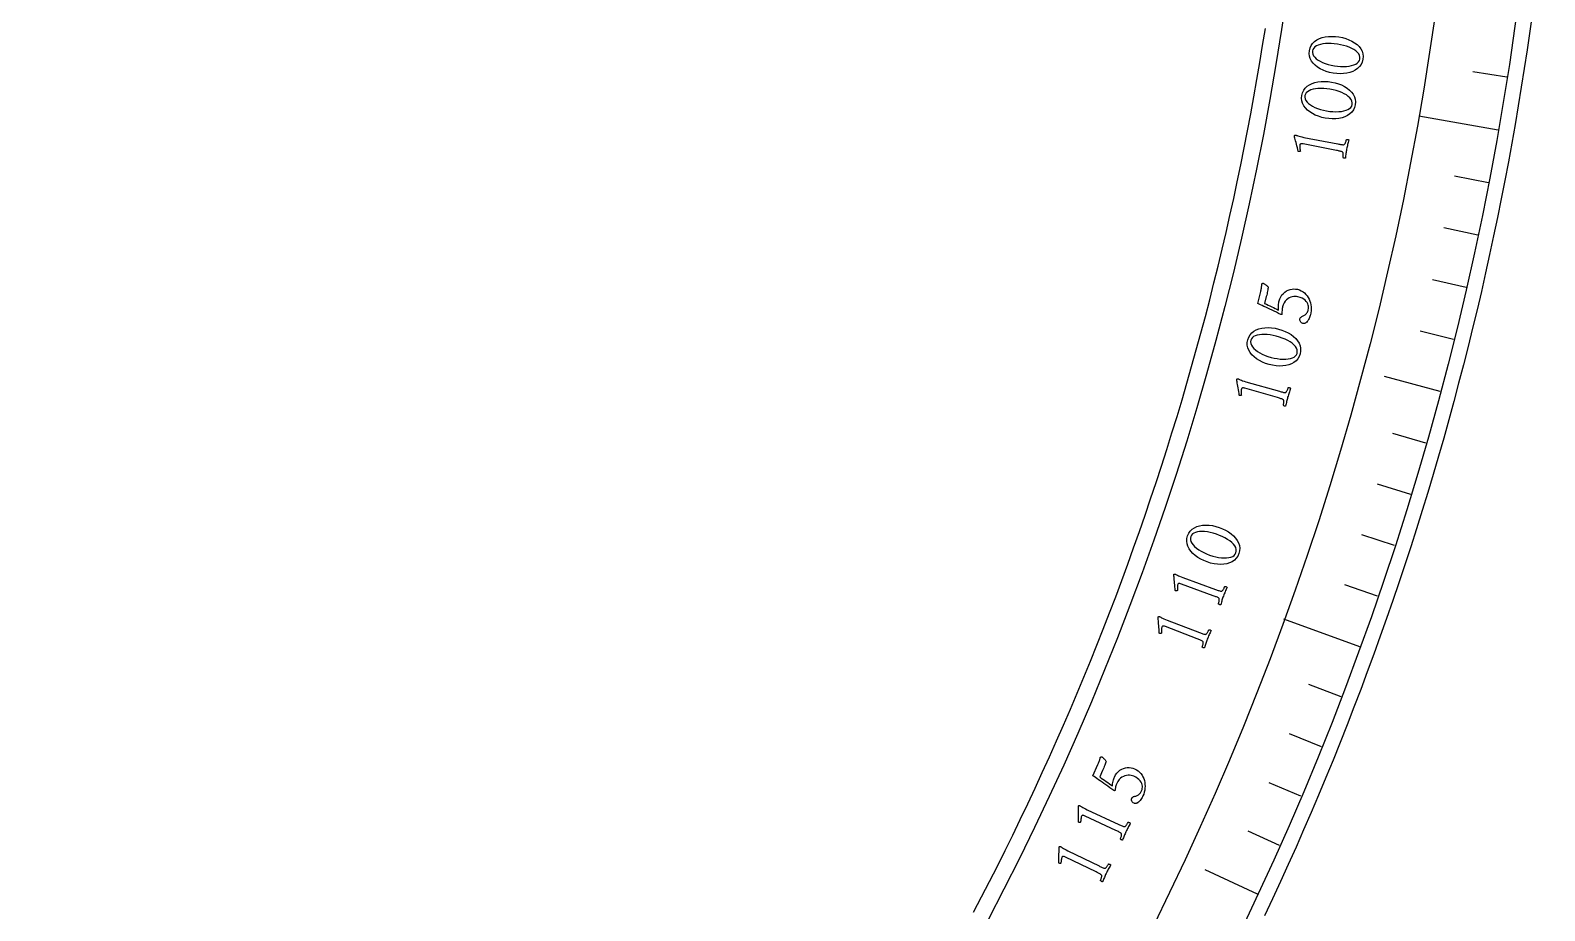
# Model space of a CAD drawing. Header units: millimetres. Extents: x -50 to 50, y -50 to 64.
# Drawn here: x 25.18 to 49.74, y -21.29 to -7.02 of the extents above; entities that cross this region are included whole.
import ezdxf

# ---------------------------------------------------------------- set-up
doc = ezdxf.new("R2010")
doc.units = ezdxf.units.MM
for name, color, linetype in [('CUT_INNER', 6, 'Continuous'), ('CUT_OUTER', 1, 'Continuous'), ('ENGRAVE', 7, 'Continuous'), ('ENGRAVE_FINE', 8, 'Continuous'), ('TEXT', 5, 'Continuous')]:
    doc.layers.add(name, color=color, linetype=linetype)

msp = doc.modelspace()

# ---------------------------------------------------------------- linework, layer by layer
at = {"layer": 'CUT_INNER'}
msp.add_lwpolyline([(40.4795, -21.3184), (40.6095, -21.0696), (40.738, -20.8201), (40.865, -20.5697), (40.9905, -20.3186), (41.1144, -20.0667), (41.2367, -19.814), (41.3575, -19.5606), (41.4768, -19.3065), (41.5944, -19.0517), (41.7106, -18.7961), (41.8251, -18.5398), (41.9381, -18.2828), (42.0495, -18.0251), (42.1593, -17.7668), (42.2675, -17.5078), (42.3741, -17.2481), (42.4792, -16.9878), (42.5826, -16.7268), (42.6844, -16.4652), (42.7846, -16.203), (42.8833, -15.9402), (42.9803, -15.6767), (43.0756, -15.4127), (43.1694, -15.1481), (43.2615, -14.8829), (43.352, -14.6172), (43.4409, -14.3509), (43.5282, -14.0841), (43.6138, -13.8168), (43.6977, -13.5489), (43.78, -13.2805), (43.8607, -13.0116), (43.9397, -12.7423), (44.0171, -12.4724), (44.0928, -12.2021), (44.1668, -11.9313), (44.2392, -11.6601), (44.3099, -11.3884), (44.3789, -11.1163), (44.4463, -10.8438), (44.512, -10.5709), (44.576, -10.2976), (44.6384, -10.0239), (44.699, -9.7498), (44.758, -9.4753), (44.8153, -9.2005), (44.8709, -8.9254), (44.9248, -8.6499), (44.9771, -8.3741), (45.0276, -8.0979), (45.0765, -7.8215), (45.1236, -7.5448), (45.169, -7.2678), (45.2128, -6.9905)], dxfattribs=at)
at = {"layer": 'CUT_OUTER'}
msp.add_lwpolyline([(49.5451, -6.729), (49.5029, -7.0329), (49.4588, -7.3365), (49.4129, -7.6399), (49.3651, -7.9429), (49.3154, -8.2457), (49.2639, -8.5481), (49.2105, -8.8502), (49.1553, -9.152), (49.0982, -9.4534), (49.0393, -9.7545), (48.9785, -10.0552), (48.9159, -10.3556), (48.8514, -10.6555), (48.7851, -10.9551), (48.717, -11.2542), (48.647, -11.5529), (48.5752, -11.8512), (48.5016, -12.149), (48.4261, -12.4464), (48.3488, -12.7433), (48.2697, -13.0397), (48.1888, -13.3356), (48.1061, -13.6311), (48.0215, -13.926), (47.9352, -14.2204), (47.847, -14.5142), (47.7571, -14.8075), (47.6653, -15.1003), (47.5718, -15.3925), (47.4764, -15.6841), (47.3793, -15.9751), (47.2804, -16.2655), (47.1797, -16.5553), (47.0772, -16.8445), (46.973, -17.133), (46.867, -17.4209), (46.7592, -17.7082), (46.6496, -17.9948), (46.5383, -18.2806), (46.4253, -18.5659), (46.3105, -18.8504), (46.194, -19.1342), (46.0757, -19.4173), (45.9557, -19.6996), (45.834, -19.9812), (45.7105, -20.2621), (45.5853, -20.5422), (45.4584, -20.8215), (45.3298, -21.1), (45.1995, -21.3778)], dxfattribs=at)
at = {"layer": 'ENGRAVE'}
for points in [[(48.9893, -8.6381), (47.7001, -8.4108)], [(48.05, -12.875), (47.1468, -12.633)], [(46.745, -17.0138), (45.515, -16.5661)], [(45.0843, -21.0231), (44.2369, -20.628)]]:
    msp.add_lwpolyline(points, dxfattribs=at)
for radius in [49.745, 48.436, 46.005]:
    msp.add_circle((0, 0), radius, dxfattribs=at)
at = {"layer": 'ENGRAVE_FINE'}
for points in [[(49.1326, -7.7818), (48.5785, -7.6941)], [(48.831, -9.4918), (48.2804, -9.3847)], [(48.658, -10.3426), (48.1092, -10.2259)], [(48.47, -11.1902), (47.9234, -11.064)], [(48.2674, -12.0344), (47.723, -11.8987)], [(47.818, -13.7116), (47.2787, -13.5569)], [(47.5714, -14.544), (47.0349, -14.38)], [(47.3103, -15.3721), (46.7768, -15.1987)], [(47.0348, -16.1954), (46.5044, -16.0127)], [(46.441, -17.827), (45.9172, -17.626)], [(46.1228, -18.6348), (45.6026, -18.4247)], [(45.7905, -19.4369), (45.2741, -19.2177)], [(45.4443, -20.2331), (44.9318, -20.0049)]]:
    msp.add_lwpolyline(points, dxfattribs=at)
at = {"layer": 'TEXT'}
for points in [[(45.9269, -7.3526), (45.9378, -7.308), (45.9555, -7.2683), (45.9801, -7.2333), (46.0114, -7.2031), (46.0484, -7.1777), (46.0896, -7.1569), (46.1351, -7.1407), (46.185, -7.1292), (46.2378, -7.1223), (46.2923, -7.12), (46.3485, -7.1221), (46.4064, -7.1289), (46.4637, -7.1399), (46.5179, -7.1548), (46.5692, -7.1738), (46.6174, -7.1967), (46.6614, -7.2232), (46.7, -7.2529), (46.7331, -7.2858), (46.7607, -7.3218), (46.7815, -7.3607), (46.7943, -7.402), (46.7989, -7.4456), (46.7954, -7.4917), (46.7845, -7.5353), (46.7666, -7.5746), (46.7417, -7.6096), (46.7098, -7.6401), (46.6722, -7.6661), (46.6304, -7.6873), (46.5845, -7.7039), (46.5343, -7.7156), (46.4813, -7.7227), (46.4267, -7.7249), (46.3704, -7.7223), (46.3126, -7.7149), (46.2555, -7.7032), (46.2014, -7.6876), (46.1504, -7.6681), (46.1024, -7.6447), (46.0587, -7.6179), (46.0206, -7.588), (45.9879, -7.5551), (45.9609, -7.519), (45.9405, -7.4804), (45.9281, -7.4398), (45.9235, -7.3973), (45.9269, -7.3526)], [(45.9777, -7.3538), (45.9766, -7.3813), (45.9823, -7.4079), (45.9947, -7.4335), (46.014, -7.4583), (46.039, -7.4819), (46.0687, -7.5038), (46.1032, -7.5243), (46.1425, -7.5431), (46.1857, -7.56), (46.2316, -7.5746), (46.2805, -7.5868), (46.3322, -7.5967), (46.3837, -7.6037), (46.4336, -7.6077), (46.4818, -7.6085), (46.5283, -7.6062), (46.5719, -7.6009), (46.6114, -7.5929), (46.6468, -7.5822), (46.6782, -7.5688), (46.7043, -7.5527), (46.7241, -7.5341), (46.7376, -7.513), (46.7448, -7.4893), (46.7461, -7.4595), (46.7403, -7.4313), (46.7272, -7.4046), (46.707, -7.3795), (46.6808, -7.356), (46.6497, -7.3344), (46.6137, -7.3146), (46.5729, -7.2967), (46.5284, -7.2807), (46.4816, -7.267), (46.4325, -7.2555), (46.3812, -7.2462), (46.3291, -7.2394), (46.2793, -7.2357), (46.2318, -7.2351), (46.1865, -7.2375), (46.1444, -7.2429), (46.1062, -7.2509), (46.072, -7.2616), (46.0419, -7.2751), (46.0167, -7.2911), (45.9976, -7.3095), (45.9846, -7.3304), (45.9777, -7.3538)], [(45.8051, -8.0767), (45.8167, -8.0323), (45.8351, -7.9928), (45.8602, -7.9582), (45.892, -7.9285), (45.9293, -7.9037), (45.9709, -7.8835), (46.0166, -7.8681), (46.0667, -7.8574), (46.1196, -7.8513), (46.1742, -7.8498), (46.2303, -7.8529), (46.2881, -7.8605), (46.3452, -7.8724), (46.3992, -7.8882), (46.4501, -7.908), (46.498, -7.9317), (46.5416, -7.9589), (46.5797, -7.9892), (46.6123, -8.0226), (46.6393, -8.0591), (46.6595, -8.0982), (46.6716, -8.1397), (46.6755, -8.1834), (46.6713, -8.2294), (46.6598, -8.2729), (46.6412, -8.3119), (46.6158, -8.3464), (46.5833, -8.3765), (46.5454, -8.4019), (46.5033, -8.4225), (46.4571, -8.4382), (46.4067, -8.4492), (46.3536, -8.4554), (46.2989, -8.4568), (46.2428, -8.4533), (46.1851, -8.445), (46.1282, -8.4324), (46.0743, -8.4159), (46.0236, -8.3956), (45.976, -8.3715), (45.9327, -8.344), (45.895, -8.3135), (45.863, -8.28), (45.8364, -8.2436), (45.8167, -8.2047), (45.8049, -8.1639), (45.801, -8.1212), (45.8051, -8.0767)], [(45.8559, -8.0786), (45.8543, -8.1061), (45.8596, -8.1328), (45.8717, -8.1586), (45.8905, -8.1837), (45.9151, -8.2077), (45.9445, -8.2301), (45.9787, -8.2511), (46.0177, -8.2705), (46.0606, -8.2881), (46.1063, -8.3034), (46.1549, -8.3164), (46.2065, -8.3271), (46.2579, -8.335), (46.3077, -8.3397), (46.3559, -8.3413), (46.4024, -8.3397), (46.4461, -8.3351), (46.4857, -8.3278), (46.5213, -8.3176), (46.5529, -8.3047), (46.5793, -8.289), (46.5994, -8.2707), (46.6132, -8.2498), (46.6208, -8.2262), (46.6225, -8.1965), (46.6171, -8.1682), (46.6045, -8.1413), (46.5847, -8.1158), (46.5589, -8.092), (46.5282, -8.0699), (46.4925, -8.0495), (46.4519, -8.0309), (46.4077, -8.0143), (46.3611, -7.9998), (46.3122, -7.9875), (46.261, -7.9774), (46.2091, -7.9698), (46.1593, -7.9654), (46.1118, -7.964), (46.0665, -7.9657), (46.0243, -7.9704), (45.986, -7.9778), (45.9517, -7.988), (45.9213, -8.001), (45.8959, -8.0166), (45.8765, -8.0347), (45.8632, -8.0554), (45.8559, -8.0786)], [(46.3697, -8.9688), (45.8274, -8.8639), (45.814, -8.8617), (45.8027, -8.8607), (45.7935, -8.8609), (45.7864, -8.8623), (45.7809, -8.865), (45.7765, -8.8691), (45.7733, -8.8745), (45.7713, -8.8813), (45.7703, -8.8899), (45.7702, -8.9008), (45.771, -8.914), (45.7726, -8.9294), (45.7747, -8.9451), (45.7767, -8.9588), (45.7786, -8.9705), (45.7805, -8.9803), (45.7744, -8.9847), (45.768, -8.9874), (45.7615, -8.9885), (45.7547, -8.988), (45.7547, -8.988), (45.7544, -8.9879), (45.754, -8.9878), (45.7534, -8.9877), (45.7509, -8.9871), (45.749, -8.9862), (45.7477, -8.985), (45.747, -8.9837), (45.7399, -8.9542), (45.7327, -8.925), (45.7253, -8.8961), (45.7177, -8.8674), (45.7104, -8.84), (45.7038, -8.8151), (45.6979, -8.7926), (45.6926, -8.7725), (45.6883, -8.7559), (45.6853, -8.7438), (45.6835, -8.7363), (45.683, -8.7334), (45.6835, -8.7307), (45.6846, -8.7276), (45.6867, -8.7253), (45.6897, -8.7237), (45.6936, -8.7228), (45.6978, -8.7222), (45.7016, -8.7218), (45.705, -8.7215), (45.7081, -8.7213), (45.7101, -8.7221), (45.7162, -8.7243), (45.7264, -8.728), (45.7407, -8.7332), (45.7588, -8.7391), (45.7806, -8.745), (45.8061, -8.7509), (45.8351, -8.7568), (46.39, -8.8629), (46.4049, -8.8656), (46.4193, -8.8683), (46.4331, -8.8707), (46.4465, -8.8729), (46.4591, -8.8747), (46.4705, -8.8756), (46.4809, -8.8756), (46.4903, -8.8748), (46.494, -8.8732), (46.498, -8.8695), (46.5022, -8.864), (46.5066, -8.8565), (46.5108, -8.8479), (46.5147, -8.8389), (46.5182, -8.8296), (46.5213, -8.82), (46.524, -8.8109), (46.5261, -8.8032), (46.5277, -8.7969), (46.5287, -8.7921), (46.5324, -8.7908), (46.5369, -8.7902), (46.5424, -8.7902), (46.5489, -8.7909), (46.5552, -8.7921), (46.5604, -8.7939), (46.5644, -8.7964), (46.5672, -8.7993), (46.5621, -8.8194), (46.5571, -8.8386), (46.5524, -8.8569), (46.548, -8.8744), (46.5437, -8.8919), (46.5396, -8.91), (46.5356, -8.9289), (46.5317, -8.9486), (46.5281, -8.9675), (46.5251, -8.9856), (46.5224, -9.0029), (46.5201, -9.0194), (46.518, -9.0361), (46.5157, -9.054), (46.5133, -9.0731), (46.5107, -9.0935), (46.507, -9.0952), (46.5024, -9.096), (46.4969, -9.0958), (46.4905, -9.0946), (46.4843, -9.0928), (46.4792, -9.0907), (46.4751, -9.0885), (46.4723, -9.086), (46.4731, -9.0811), (46.4739, -9.0747), (46.4748, -9.0667), (46.4757, -9.0573), (46.4764, -9.0472), (46.4766, -9.0373), (46.4763, -9.0275), (46.4755, -9.0179), (46.4742, -9.0094), (46.4724, -9.003), (46.4699, -8.9986), (46.4669, -8.9962), (46.4586, -8.992), (46.4489, -8.9881), (46.438, -8.9844), (46.4257, -8.9811), (46.4125, -8.9779), (46.3988, -8.9748), (46.3845, -8.9718), (46.3697, -8.9688)], [(45.4368, -11.4092), (45.4484, -11.3721), (45.4637, -11.3391), (45.4826, -11.3101), (45.5052, -11.2851), (45.5304, -11.2639), (45.5571, -11.2465), (45.5853, -11.2327), (45.615, -11.2225), (45.6453, -11.2162), (45.675, -11.2136), (45.7043, -11.2148), (45.733, -11.2199), (45.7657, -11.2299), (45.7959, -11.2431), (45.8236, -11.2596), (45.8488, -11.2793), (45.8713, -11.3017), (45.8913, -11.3259), (45.9086, -11.352), (45.9233, -11.3801), (45.9353, -11.4095), (45.9446, -11.4398), (45.9513, -11.471), (45.9553, -11.5031), (45.9566, -11.5355), (45.9553, -11.5676), (45.9514, -11.5995), (45.9448, -11.631), (45.9408, -11.6446), (45.9355, -11.6596), (45.9289, -11.676), (45.9209, -11.6938), (45.9118, -11.7117), (45.9018, -11.7283), (45.8909, -11.7437), (45.8792, -11.7579), (45.8757, -11.7603), (45.8707, -11.763), (45.8642, -11.766), (45.8561, -11.7694), (45.8473, -11.7722), (45.8387, -11.7736), (45.8304, -11.7736), (45.8221, -11.7722), (45.8089, -11.7677), (45.7975, -11.7614), (45.788, -11.7533), (45.7804, -11.7434), (45.775, -11.7327), (45.7719, -11.7219), (45.7711, -11.7111), (45.7727, -11.7002), (45.7773, -11.6877), (45.7842, -11.6773), (45.7933, -11.669), (45.8047, -11.6628), (45.8169, -11.6575), (45.8285, -11.652), (45.8396, -11.6463), (45.8501, -11.6403), (45.8614, -11.6325), (45.8715, -11.6235), (45.8804, -11.6131), (45.888, -11.6014), (45.8947, -11.589), (45.9003, -11.5764), (45.905, -11.5637), (45.9087, -11.5508), (45.912, -11.5328), (45.9128, -11.514), (45.9111, -11.4946), (45.907, -11.4744), (45.8999, -11.4542), (45.8892, -11.4347), (45.8749, -11.4158), (45.857, -11.3976), (45.835, -11.3807), (45.8084, -11.366), (45.7773, -11.3534), (45.7416, -11.343), (45.72, -11.339), (45.6973, -11.3376), (45.6736, -11.3387), (45.6488, -11.3422), (45.6239, -11.3489), (45.6, -11.359), (45.5769, -11.3727), (45.5548, -11.39), (45.5346, -11.4114), (45.5174, -11.4377), (45.5032, -11.4688), (45.492, -11.5049), (45.4894, -11.5167), (45.4871, -11.5306), (45.4851, -11.5465), (45.4834, -11.5644), (45.4822, -11.5822), (45.482, -11.5975), (45.4826, -11.6103), (45.4842, -11.6207), (45.4833, -11.6226), (45.4817, -11.6242), (45.4793, -11.6255), (45.4762, -11.6266), (45.4727, -11.6273), (45.4693, -11.6275), (45.4659, -11.6273), (45.4625, -11.6267), (45.4271, -11.6097), (45.3917, -11.5928), (45.3564, -11.5759), (45.321, -11.559), (45.2862, -11.5424), (45.2526, -11.5263), (45.2203, -11.5109), (45.1891, -11.496), (45.1599, -11.4823), (45.1335, -11.47), (45.1099, -11.4592), (45.089, -11.4499), (45.1375, -11.2572), (45.1407, -11.2436), (45.1436, -11.2299), (45.1462, -11.2158), (45.1485, -11.2016), (45.1504, -11.1877), (45.152, -11.1751), (45.1532, -11.1635), (45.154, -11.1532), (45.1545, -11.1446), (45.1549, -11.1385), (45.1551, -11.1348), (45.1552, -11.1336), (45.158, -11.1308), (45.1605, -11.1283), (45.1627, -11.126), (45.1648, -11.1239), (45.1668, -11.1222), (45.1691, -11.1212), (45.1715, -11.1208), (45.1741, -11.1212), (45.1769, -11.1222), (45.1811, -11.1241), (45.1868, -11.1271), (45.194, -11.131), (45.2021, -11.1358), (45.2104, -11.1411), (45.2191, -11.1471), (45.228, -11.1537), (45.2367, -11.1607), (45.2447, -11.1679), (45.2518, -11.1754), (45.2582, -11.1832), (45.2561, -11.1976), (45.2536, -11.2134), (45.2508, -11.2305), (45.2476, -11.249), (45.2439, -11.2689), (45.2395, -11.2904), (45.2342, -11.3136), (45.2282, -11.3383), (45.2005, -11.4483), (45.2289, -11.4619), (45.2576, -11.4754), (45.2866, -11.489), (45.3159, -11.5025), (45.3449, -11.516), (45.3731, -11.5294), (45.4005, -11.5427), (45.4271, -11.5559), (45.4256, -11.54), (45.425, -11.5222), (45.4254, -11.5023), (45.4268, -11.4805), (45.4287, -11.4589), (45.4311, -11.4398), (45.4338, -11.4232), (45.4368, -11.4092)], [(44.9269, -12.0381), (44.9423, -11.9949), (44.964, -11.9571), (44.992, -11.9249), (45.0263, -11.8981), (45.0657, -11.8766), (45.1088, -11.8601), (45.1558, -11.8488), (45.2065, -11.8425), (45.2598, -11.841), (45.3143, -11.8443), (45.37, -11.8522), (45.4269, -11.8649), (45.4827, -11.8817), (45.5351, -11.9022), (45.5842, -11.9263), (45.6298, -11.954), (45.6708, -11.9849), (45.7061, -12.0184), (45.7357, -12.0546), (45.7594, -12.0933), (45.7762, -12.1341), (45.7846, -12.1764), (45.7847, -12.2203), (45.7765, -12.2658), (45.7612, -12.3081), (45.7393, -12.3453), (45.7109, -12.3775), (45.676, -12.4046), (45.636, -12.4266), (45.5923, -12.4434), (45.5448, -12.4551), (45.4938, -12.4617), (45.4403, -12.4632), (45.3857, -12.4598), (45.33, -12.4514), (45.2733, -12.4381), (45.2177, -12.4206), (45.1655, -12.3995), (45.1168, -12.3749), (45.0714, -12.3467), (45.0307, -12.3156), (44.9958, -12.2819), (44.9668, -12.2458), (44.9435, -12.2071), (44.9273, -12.1666), (44.9191, -12.125), (44.9189, -12.0822), (44.9269, -12.0381)], [(44.9773, -12.0445), (44.9734, -12.0717), (44.9763, -12.0988), (44.986, -12.1256), (45.0026, -12.1522), (45.0251, -12.1782), (45.0524, -12.2031), (45.0846, -12.227), (45.1218, -12.2498), (45.1629, -12.271), (45.2072, -12.2902), (45.2545, -12.3074), (45.3049, -12.3226), (45.3555, -12.3349), (45.4047, -12.3439), (45.4525, -12.3497), (45.499, -12.3522), (45.5429, -12.3514), (45.583, -12.3476), (45.6193, -12.3406), (45.6519, -12.3304), (45.6796, -12.3172), (45.7012, -12.3007), (45.7168, -12.281), (45.7264, -12.2582), (45.7308, -12.2287), (45.7278, -12.2), (45.7176, -12.1722), (45.7001, -12.1451), (45.6765, -12.1191), (45.6478, -12.0944), (45.614, -12.071), (45.5752, -12.0489), (45.5326, -12.0285), (45.4875, -12.01), (45.4398, -11.9935), (45.3897, -11.979), (45.3386, -11.9669), (45.2895, -11.9581), (45.2422, -11.9526), (45.1969, -11.9504), (45.1545, -11.9513), (45.1157, -11.9554), (45.0806, -11.9625), (45.0492, -11.9728), (45.0226, -11.9862), (45.0017, -12.0025), (44.9866, -12.022), (44.9773, -12.0445)], [(45.4115, -12.9761), (44.8804, -12.8243), (44.8673, -12.821), (44.8561, -12.819), (44.8469, -12.8184), (44.8397, -12.8192), (44.834, -12.8213), (44.8293, -12.825), (44.8257, -12.8301), (44.8231, -12.8367), (44.8213, -12.8452), (44.8203, -12.856), (44.8199, -12.8692), (44.8202, -12.8848), (44.8209, -12.9006), (44.8217, -12.9144), (44.8226, -12.9263), (44.8236, -12.9362), (44.8171, -12.94), (44.8106, -12.9422), (44.804, -12.9427), (44.7973, -12.9416), (44.7972, -12.9415), (44.7969, -12.9415), (44.7965, -12.9414), (44.7959, -12.9412), (44.7935, -12.9403), (44.7918, -12.9393), (44.7906, -12.938), (44.79, -12.9366), (44.7855, -12.9066), (44.7808, -12.8769), (44.7759, -12.8474), (44.7709, -12.8182), (44.766, -12.7903), (44.7616, -12.7649), (44.7577, -12.7419), (44.7542, -12.7215), (44.7513, -12.7046), (44.7494, -12.6923), (44.7482, -12.6847), (44.748, -12.6817), (44.7488, -12.679), (44.7501, -12.6761), (44.7524, -12.674), (44.7555, -12.6726), (44.7595, -12.672), (44.7637, -12.6719), (44.7675, -12.6718), (44.771, -12.6718), (44.774, -12.6719), (44.776, -12.6728), (44.7819, -12.6755), (44.7917, -12.6801), (44.8055, -12.6865), (44.8231, -12.694), (44.8442, -12.7018), (44.8691, -12.7099), (44.8975, -12.7183), (45.4411, -12.8723), (45.4556, -12.8764), (45.4697, -12.8802), (45.4833, -12.8838), (45.4964, -12.8872), (45.5088, -12.8901), (45.5202, -12.892), (45.5305, -12.8929), (45.5399, -12.893), (45.5438, -12.8916), (45.5481, -12.8884), (45.5527, -12.8832), (45.5577, -12.8761), (45.5627, -12.8679), (45.5673, -12.8593), (45.5716, -12.8504), (45.5756, -12.841), (45.579, -12.8322), (45.5818, -12.8247), (45.5839, -12.8186), (45.5854, -12.8139), (45.5891, -12.8129), (45.5937, -12.8127), (45.5992, -12.8132), (45.6056, -12.8144), (45.6118, -12.8162), (45.6168, -12.8185), (45.6206, -12.8212), (45.6231, -12.8245), (45.6162, -12.844), (45.6096, -12.8627), (45.6034, -12.8805), (45.5974, -12.8976), (45.5916, -12.9146), (45.5859, -12.9323), (45.5803, -12.9508), (45.5747, -12.97), (45.5695, -12.9886), (45.5649, -13.0064), (45.5607, -13.0234), (45.557, -13.0396), (45.5534, -13.056), (45.5496, -13.0737), (45.5455, -13.0925), (45.5411, -13.1126), (45.5373, -13.114), (45.5326, -13.1143), (45.5272, -13.1136), (45.521, -13.1119), (45.5149, -13.1095), (45.51, -13.1071), (45.5062, -13.1045), (45.5035, -13.1017), (45.5048, -13.0969), (45.5062, -13.0906), (45.5077, -13.0828), (45.5095, -13.0735), (45.511, -13.0634), (45.5121, -13.0536), (45.5126, -13.0438), (45.5127, -13.0342), (45.5122, -13.0256), (45.5109, -13.0191), (45.5088, -13.0145), (45.506, -13.0118), (45.4981, -13.0069), (45.4888, -13.0022), (45.4782, -12.9976), (45.4663, -12.9932), (45.4534, -12.9889), (45.44, -12.9846), (45.4261, -12.9803), (45.4115, -12.9761)], [(43.9524, -15.216), (43.9709, -15.174), (43.9952, -15.1379), (44.0255, -15.1078), (44.0616, -15.0835), (44.1024, -15.0648), (44.1466, -15.0515), (44.1942, -15.0435), (44.2453, -15.0408), (44.2986, -15.0432), (44.3527, -15.0504), (44.4076, -15.0623), (44.4635, -15.079), (44.518, -15.0997), (44.5688, -15.1239), (44.616, -15.1514), (44.6595, -15.1824), (44.6982, -15.2161), (44.7311, -15.2521), (44.7579, -15.2902), (44.7789, -15.3305), (44.7927, -15.3724), (44.798, -15.4153), (44.795, -15.4591), (44.7836, -15.5038), (44.7653, -15.5449), (44.7408, -15.5805), (44.7102, -15.6106), (44.6734, -15.6351), (44.6319, -15.6542), (44.5871, -15.6678), (44.539, -15.6761), (44.4876, -15.679), (44.4341, -15.6767), (44.3799, -15.6694), (44.325, -15.6571), (44.2693, -15.6398), (44.2151, -15.6183), (44.1646, -15.5936), (44.1177, -15.5655), (44.0745, -15.5342), (44.0361, -15.5002), (44.0038, -15.4641), (43.9774, -15.426), (43.957, -15.3858), (43.9436, -15.3443), (43.9384, -15.3021), (43.9413, -15.2594), (43.9524, -15.216)], [(44.0022, -15.226), (43.9964, -15.2529), (43.9973, -15.28), (44.0051, -15.3075), (44.0198, -15.3352), (44.0403, -15.3628), (44.0658, -15.3896), (44.0963, -15.4157), (44.1317, -15.4411), (44.1712, -15.4652), (44.214, -15.4875), (44.2599, -15.5081), (44.3091, -15.5268), (44.3587, -15.5427), (44.4071, -15.5552), (44.4544, -15.5644), (44.5006, -15.5702), (44.5444, -15.5726), (44.5847, -15.5716), (44.6215, -15.5672), (44.6547, -15.5594), (44.6832, -15.5481), (44.706, -15.5332), (44.723, -15.5147), (44.7342, -15.4926), (44.7406, -15.4636), (44.7397, -15.4347), (44.7315, -15.4062), (44.716, -15.378), (44.6943, -15.3503), (44.6674, -15.3236), (44.6354, -15.2979), (44.5983, -15.2731), (44.5572, -15.2497), (44.5135, -15.2281), (44.4672, -15.2082), (44.4183, -15.1901), (44.3682, -15.1744), (44.3198, -15.1621), (44.2731, -15.1533), (44.228, -15.1478), (44.1856, -15.1457), (44.1466, -15.147), (44.1111, -15.1516), (44.0791, -15.1596), (44.0515, -15.171), (44.0296, -15.1859), (44.0131, -15.2042), (44.0022, -15.226)], [(44.3688, -16.1862), (43.8499, -15.9969), (43.8371, -15.9926), (43.8261, -15.9899), (43.8169, -15.9886), (43.8097, -15.9889), (43.8038, -15.9906), (43.7989, -15.9939), (43.7949, -15.9988), (43.7918, -16.0052), (43.7895, -16.0135), (43.7876, -16.0243), (43.7863, -16.0374), (43.7855, -16.053), (43.7851, -16.0687), (43.7849, -16.0826), (43.7849, -16.0945), (43.7852, -16.1045), (43.7785, -16.1078), (43.7718, -16.1095), (43.7652, -16.1095), (43.7586, -16.1079), (43.7585, -16.1079), (43.7583, -16.1078), (43.7579, -16.1077), (43.7573, -16.1074), (43.755, -16.1064), (43.7533, -16.1052), (43.7522, -16.1039), (43.7517, -16.1024), (43.7493, -16.0722), (43.7468, -16.0423), (43.744, -16.0125), (43.7411, -15.983), (43.7382, -15.9548), (43.7356, -15.9291), (43.7333, -15.906), (43.7313, -15.8853), (43.7297, -15.8682), (43.7286, -15.8559), (43.728, -15.8482), (43.728, -15.8452), (43.7289, -15.8426), (43.7305, -15.8398), (43.7329, -15.8378), (43.7361, -15.8367), (43.7401, -15.8364), (43.7443, -15.8365), (43.7482, -15.8367), (43.7516, -15.837), (43.7547, -15.8372), (43.7566, -15.8383), (43.7623, -15.8415), (43.7717, -15.8467), (43.785, -15.8541), (43.802, -15.8628), (43.8226, -15.8721), (43.8467, -15.882), (43.8745, -15.8924), (44.4057, -16.0848), (44.4199, -16.0899), (44.4337, -16.0948), (44.447, -16.0993), (44.4598, -16.1037), (44.472, -16.1074), (44.4832, -16.1101), (44.4934, -16.1118), (44.5027, -16.1125), (44.5068, -16.1114), (44.5113, -16.1085), (44.5163, -16.1037), (44.5218, -16.097), (44.5273, -16.0891), (44.5326, -16.0809), (44.5375, -16.0723), (44.5421, -16.0632), (44.5462, -16.0547), (44.5495, -16.0474), (44.552, -16.0415), (44.5538, -16.0368), (44.5576, -16.0362), (44.5622, -16.0363), (44.5676, -16.0372), (44.5739, -16.0388), (44.58, -16.0411), (44.5848, -16.0437), (44.5884, -16.0467), (44.5907, -16.0501), (44.5824, -16.0691), (44.5745, -16.0872), (44.567, -16.1046), (44.5598, -16.1212), (44.5529, -16.1377), (44.5459, -16.155), (44.5389, -16.1731), (44.532, -16.1919), (44.5255, -16.21), (44.5196, -16.2274), (44.5142, -16.244), (44.5094, -16.2599), (44.5046, -16.2761), (44.4996, -16.2934), (44.4941, -16.3119), (44.4884, -16.3316), (44.4844, -16.3327), (44.4797, -16.3328), (44.4744, -16.3317), (44.4683, -16.3295), (44.4624, -16.3267), (44.4577, -16.3239), (44.4541, -16.321), (44.4516, -16.3181), (44.4532, -16.3134), (44.455, -16.3072), (44.4572, -16.2995), (44.4595, -16.2904), (44.4618, -16.2805), (44.4636, -16.2707), (44.4648, -16.261), (44.4656, -16.2514), (44.4657, -16.2428), (44.4648, -16.2362), (44.4631, -16.2315), (44.4605, -16.2286), (44.4529, -16.2232), (44.444, -16.2178), (44.4338, -16.2124), (44.4222, -16.2072), (44.4097, -16.202), (44.3966, -16.1967), (44.383, -16.1915), (44.3688, -16.1862)], [(44.1078, -16.8846), (43.5919, -16.6871), (43.5791, -16.6826), (43.5682, -16.6797), (43.5591, -16.6783), (43.5518, -16.6784), (43.546, -16.6801), (43.541, -16.6833), (43.5369, -16.6881), (43.5337, -16.6944), (43.5312, -16.7027), (43.5292, -16.7135), (43.5277, -16.7266), (43.5266, -16.7421), (43.526, -16.7579), (43.5255, -16.7717), (43.5254, -16.7836), (43.5255, -16.7936), (43.5188, -16.7968), (43.5121, -16.7984), (43.5054, -16.7984), (43.4989, -16.7967), (43.4988, -16.7966), (43.4985, -16.7965), (43.4981, -16.7964), (43.4976, -16.7962), (43.4953, -16.7951), (43.4936, -16.7939), (43.4925, -16.7925), (43.492, -16.7911), (43.4902, -16.7608), (43.4881, -16.7308), (43.4858, -16.701), (43.4834, -16.6714), (43.4809, -16.6432), (43.4787, -16.6175), (43.4768, -16.5943), (43.4751, -16.5736), (43.4738, -16.5566), (43.4729, -16.5442), (43.4724, -16.5365), (43.4724, -16.5335), (43.4734, -16.5309), (43.475, -16.5281), (43.4775, -16.5262), (43.4807, -16.5251), (43.4847, -16.5249), (43.4889, -16.5251), (43.4927, -16.5253), (43.4962, -16.5256), (43.4992, -16.5259), (43.5011, -16.527), (43.5068, -16.5303), (43.5162, -16.5357), (43.5293, -16.5433), (43.5461, -16.5523), (43.5666, -16.5619), (43.5906, -16.5721), (43.6182, -16.583), (44.1463, -16.7837), (44.1604, -16.7891), (44.1741, -16.7941), (44.1873, -16.7989), (44.2001, -16.8035), (44.2122, -16.8074), (44.2233, -16.8102), (44.2336, -16.8121), (44.2429, -16.813), (44.2469, -16.812), (44.2514, -16.8091), (44.2565, -16.8043), (44.2621, -16.7977), (44.2678, -16.79), (44.2732, -16.7818), (44.2782, -16.7733), (44.283, -16.7643), (44.2872, -16.7558), (44.2906, -16.7486), (44.2933, -16.7427), (44.2951, -16.7381), (44.2989, -16.7375), (44.3035, -16.7377), (44.3089, -16.7387), (44.3152, -16.7405), (44.3212, -16.7428), (44.326, -16.7455), (44.3295, -16.7485), (44.3318, -16.752), (44.3232, -16.7708), (44.315, -16.7889), (44.3072, -16.8061), (44.2998, -16.8226), (44.2926, -16.839), (44.2853, -16.8562), (44.2781, -16.8741), (44.2708, -16.8928), (44.2641, -16.9108), (44.2579, -16.9281), (44.2523, -16.9447), (44.2472, -16.9605), (44.2422, -16.9766), (44.2368, -16.9938), (44.2311, -17.0122), (44.225, -17.0318), (44.221, -17.0329), (44.2164, -17.0328), (44.211, -17.0317), (44.205, -17.0294), (44.1991, -17.0265), (44.1944, -17.0236), (44.1909, -17.0207), (44.1885, -17.0178), (44.1901, -17.0131), (44.1921, -17.0069), (44.1943, -16.9993), (44.1969, -16.9901), (44.1993, -16.9803), (44.2012, -16.9705), (44.2026, -16.9609), (44.2035, -16.9513), (44.2037, -16.9427), (44.203, -16.9361), (44.2014, -16.9313), (44.1988, -16.9284), (44.1913, -16.9228), (44.1825, -16.9173), (44.1723, -16.9118), (44.1608, -16.9064), (44.1484, -16.901), (44.1354, -16.8955), (44.1219, -16.8901), (44.1078, -16.8846)], [(42.7653, -19.1259), (42.7832, -19.0914), (42.804, -19.0615), (42.8277, -19.0362), (42.8543, -19.0155), (42.8827, -18.9991), (42.9121, -18.9865), (42.9422, -18.9778), (42.9733, -18.973), (43.0041, -18.972), (43.0339, -18.9746), (43.0625, -18.9809), (43.0899, -18.9909), (43.1204, -19.0064), (43.1478, -19.0247), (43.1722, -19.0457), (43.1936, -19.0695), (43.2119, -19.0954), (43.2274, -19.1228), (43.2399, -19.1515), (43.2495, -19.1817), (43.2562, -19.2127), (43.2601, -19.2442), (43.2613, -19.2761), (43.2596, -19.3084), (43.2553, -19.3406), (43.2485, -19.372), (43.239, -19.4026), (43.2271, -19.4325), (43.2208, -19.4452), (43.213, -19.4591), (43.2036, -19.4741), (43.1926, -19.4902), (43.1805, -19.5062), (43.1678, -19.5209), (43.1545, -19.5342), (43.1405, -19.5461), (43.1366, -19.5478), (43.1312, -19.5496), (43.1242, -19.5515), (43.1157, -19.5534), (43.1066, -19.5547), (43.0979, -19.5546), (43.0896, -19.5531), (43.0818, -19.5503), (43.0695, -19.5436), (43.0594, -19.5354), (43.0515, -19.5257), (43.0457, -19.5147), (43.0422, -19.5032), (43.041, -19.492), (43.0422, -19.4812), (43.0456, -19.4708), (43.0523, -19.4593), (43.0609, -19.4502), (43.0713, -19.4436), (43.0836, -19.4395), (43.0965, -19.4364), (43.1089, -19.433), (43.1208, -19.4293), (43.1322, -19.4252), (43.1447, -19.4195), (43.1562, -19.4124), (43.1667, -19.4037), (43.1763, -19.3935), (43.185, -19.3824), (43.1927, -19.3711), (43.1996, -19.3594), (43.2055, -19.3473), (43.2118, -19.3301), (43.2158, -19.3118), (43.2176, -19.2923), (43.2171, -19.2717), (43.2136, -19.2506), (43.2064, -19.2295), (43.1956, -19.2085), (43.1811, -19.1874), (43.1624, -19.167), (43.1388, -19.1479), (43.1103, -19.1301), (43.077, -19.1136), (43.0564, -19.1059), (43.0344, -19.1006), (43.0108, -19.0975), (42.9857, -19.0968), (42.9601, -19.099), (42.9347, -19.1048), (42.9097, -19.1143), (42.8849, -19.1274), (42.8613, -19.145), (42.8398, -19.1679), (42.8204, -19.1961), (42.8031, -19.2297), (42.7985, -19.2409), (42.7938, -19.2541), (42.7891, -19.2695), (42.7842, -19.2869), (42.78, -19.3042), (42.7771, -19.3192), (42.7755, -19.3319), (42.7753, -19.3424), (42.7741, -19.3441), (42.7722, -19.3454), (42.7696, -19.3463), (42.7664, -19.3468), (42.7628, -19.3469), (42.7594, -19.3465), (42.7561, -19.3457), (42.7528, -19.3445), (42.721, -19.3217), (42.6891, -19.2989), (42.6572, -19.2761), (42.6253, -19.2533), (42.5939, -19.2309), (42.5636, -19.2093), (42.5344, -19.1884), (42.5063, -19.1684), (42.48, -19.1497), (42.4561, -19.1331), (42.4347, -19.1184), (42.4157, -19.1056), (42.497, -18.9242), (42.5025, -18.9114), (42.5077, -18.8984), (42.5127, -18.885), (42.5174, -18.8713), (42.5217, -18.8581), (42.5255, -18.8459), (42.5287, -18.8347), (42.5313, -18.8246), (42.5333, -18.8163), (42.5347, -18.8103), (42.5356, -18.8067), (42.5359, -18.8055), (42.5391, -18.8033), (42.542, -18.8013), (42.5446, -18.7994), (42.547, -18.7976), (42.5493, -18.7963), (42.5517, -18.7957), (42.5541, -18.7958), (42.5566, -18.7966), (42.5592, -18.7981), (42.563, -18.8008), (42.5681, -18.8047), (42.5745, -18.8098), (42.5816, -18.8159), (42.5889, -18.8226), (42.5964, -18.83), (42.6041, -18.838), (42.6115, -18.8464), (42.618, -18.8549), (42.6238, -18.8635), (42.6287, -18.8723), (42.6241, -18.8861), (42.6189, -18.9012), (42.6132, -18.9176), (42.6069, -18.9353), (42.5998, -18.9542), (42.5916, -18.9747), (42.5825, -18.9965), (42.5723, -19.0198), (42.5258, -19.1233), (42.5515, -19.1416), (42.5774, -19.16), (42.6036, -19.1784), (42.63, -19.1968), (42.6562, -19.2151), (42.6817, -19.2332), (42.7064, -19.2511), (42.7303, -19.2687), (42.7316, -19.2528), (42.7341, -19.2351), (42.738, -19.2156), (42.7431, -19.1943), (42.7488, -19.1734), (42.7544, -19.155), (42.7599, -19.1392), (42.7653, -19.1259)], [(42.7893, -19.9916), (42.2888, -19.7578), (42.2764, -19.7524), (42.2657, -19.7487), (42.2567, -19.7467), (42.2495, -19.7463), (42.2435, -19.7475), (42.2383, -19.7504), (42.2339, -19.7549), (42.2302, -19.761), (42.2272, -19.7691), (42.2244, -19.7796), (42.2219, -19.7926), (42.2198, -19.808), (42.218, -19.8237), (42.2166, -19.8375), (42.2156, -19.8493), (42.215, -19.8593), (42.208, -19.862), (42.2012, -19.8631), (42.1946, -19.8626), (42.1882, -19.8604), (42.1881, -19.8604), (42.1879, -19.8603), (42.1875, -19.8601), (42.1869, -19.8599), (42.1847, -19.8586), (42.1831, -19.8573), (42.1821, -19.8559), (42.1818, -19.8544), (42.1821, -19.8241), (42.1821, -19.794), (42.182, -19.7641), (42.1817, -19.7344), (42.1813, -19.7061), (42.1809, -19.6803), (42.1806, -19.6571), (42.1804, -19.6363), (42.1803, -19.6192), (42.1803, -19.6067), (42.1804, -19.599), (42.1806, -19.596), (42.1818, -19.5935), (42.1836, -19.5909), (42.1861, -19.5891), (42.1894, -19.5883), (42.1935, -19.5883), (42.1976, -19.5888), (42.2014, -19.5894), (42.2049, -19.5899), (42.2079, -19.5904), (42.2097, -19.5917), (42.2151, -19.5953), (42.2241, -19.6014), (42.2366, -19.6099), (42.2528, -19.62), (42.2725, -19.6311), (42.2957, -19.643), (42.3224, -19.6558), (42.8348, -19.8938), (42.8486, -19.9001), (42.8619, -19.9062), (42.8747, -19.9119), (42.8871, -19.9173), (42.8989, -19.9221), (42.9098, -19.9257), (42.9199, -19.9283), (42.9291, -19.9298), (42.9332, -19.9291), (42.9379, -19.9266), (42.9433, -19.9222), (42.9494, -19.916), (42.9556, -19.9087), (42.9616, -19.901), (42.9672, -19.8928), (42.9726, -19.8842), (42.9774, -19.876), (42.9813, -19.8691), (42.9844, -19.8634), (42.9866, -19.8589), (42.9904, -19.8586), (42.995, -19.8591), (43.0003, -19.8605), (43.0064, -19.8627), (43.0123, -19.8654), (43.0169, -19.8685), (43.0201, -19.8718), (43.0221, -19.8754), (43.0122, -19.8935), (43.0028, -19.911), (42.9938, -19.9276), (42.9852, -19.9435), (42.9768, -19.9594), (42.9684, -19.976), (42.9599, -19.9933), (42.9513, -20.0115), (42.9433, -20.029), (42.9359, -20.0458), (42.9291, -20.0619), (42.9229, -20.0773), (42.9167, -20.093), (42.9102, -20.1098), (42.9031, -20.1278), (42.8957, -20.1469), (42.8916, -20.1477), (42.887, -20.1473), (42.8817, -20.1457), (42.8759, -20.143), (42.8702, -20.1397), (42.8658, -20.1365), (42.8624, -20.1334), (42.8602, -20.1302), (42.8622, -20.1257), (42.8646, -20.1197), (42.8674, -20.1122), (42.8706, -20.1033), (42.8737, -20.0936), (42.8763, -20.084), (42.8784, -20.0745), (42.88, -20.065), (42.8808, -20.0565), (42.8806, -20.0498), (42.8793, -20.0449), (42.8769, -20.0419), (42.8698, -20.0358), (42.8614, -20.0296), (42.8517, -20.0234), (42.8406, -20.0172), (42.8286, -20.0109), (42.816, -20.0045), (42.8029, -19.9981), (42.7893, -19.9916)], [(42.4684, -20.6646), (41.9717, -20.4229), (41.9593, -20.4173), (41.9487, -20.4134), (41.9397, -20.4112), (41.9325, -20.4107), (41.9265, -20.4119), (41.9212, -20.4147), (41.9168, -20.4191), (41.913, -20.4251), (41.9098, -20.4332), (41.9069, -20.4437), (41.9042, -20.4566), (41.9018, -20.472), (41.8998, -20.4877), (41.8982, -20.5014), (41.897, -20.5133), (41.8962, -20.5232), (41.8892, -20.5258), (41.8824, -20.5268), (41.8758, -20.5262), (41.8694, -20.5239), (41.8693, -20.5239), (41.8691, -20.5238), (41.8687, -20.5236), (41.8682, -20.5233), (41.866, -20.522), (41.8644, -20.5207), (41.8634, -20.5193), (41.8631, -20.5177), (41.8639, -20.4875), (41.8644, -20.4574), (41.8648, -20.4275), (41.8649, -20.3978), (41.8649, -20.3695), (41.865, -20.3437), (41.8651, -20.3204), (41.8652, -20.2997), (41.8653, -20.2825), (41.8655, -20.2701), (41.8657, -20.2624), (41.866, -20.2594), (41.8672, -20.257), (41.8691, -20.2543), (41.8717, -20.2526), (41.875, -20.2518), (41.879, -20.2519), (41.8832, -20.2525), (41.887, -20.2531), (41.8904, -20.2537), (41.8934, -20.2543), (41.8952, -20.2555), (41.9005, -20.2592), (41.9094, -20.2655), (41.9218, -20.2742), (41.9378, -20.2846), (41.9573, -20.2959), (41.9803, -20.3082), (42.0069, -20.3215), (42.5155, -20.5675), (42.5291, -20.574), (42.5423, -20.5803), (42.5551, -20.5862), (42.5674, -20.5918), (42.5791, -20.5967), (42.5899, -20.6006), (42.6, -20.6033), (42.6092, -20.605), (42.6133, -20.6044), (42.618, -20.6019), (42.6235, -20.5976), (42.6297, -20.5915), (42.636, -20.5843), (42.6421, -20.5766), (42.6479, -20.5686), (42.6534, -20.5601), (42.6583, -20.552), (42.6623, -20.5451), (42.6655, -20.5394), (42.6678, -20.535), (42.6716, -20.5348), (42.6761, -20.5353), (42.6815, -20.5368), (42.6875, -20.5391), (42.6933, -20.5419), (42.6979, -20.545), (42.7011, -20.5484), (42.703, -20.552), (42.6929, -20.57), (42.6831, -20.5873), (42.6739, -20.6038), (42.665, -20.6195), (42.6564, -20.6353), (42.6477, -20.6518), (42.6389, -20.669), (42.6301, -20.687), (42.6218, -20.7043), (42.6141, -20.721), (42.607, -20.737), (42.6006, -20.7524), (42.5942, -20.7679), (42.5874, -20.7846), (42.5801, -20.8025), (42.5723, -20.8215), (42.5683, -20.8222), (42.5636, -20.8217), (42.5584, -20.8201), (42.5526, -20.8173), (42.547, -20.8139), (42.5426, -20.8107), (42.5393, -20.8074), (42.5371, -20.8043), (42.5392, -20.7998), (42.5417, -20.7938), (42.5446, -20.7864), (42.5479, -20.7775), (42.5512, -20.7679), (42.5539, -20.7583), (42.5562, -20.7488), (42.5579, -20.7394), (42.5589, -20.7309), (42.5587, -20.7242), (42.5575, -20.7193), (42.5552, -20.7162), (42.5482, -20.71), (42.5399, -20.7037), (42.5303, -20.6973), (42.5193, -20.6909), (42.5074, -20.6844), (42.4949, -20.6779), (42.4819, -20.6713), (42.4684, -20.6646)]]:
    msp.add_lwpolyline(points, close=True, dxfattribs=at)

doc.saveas('drawing.dxf')
